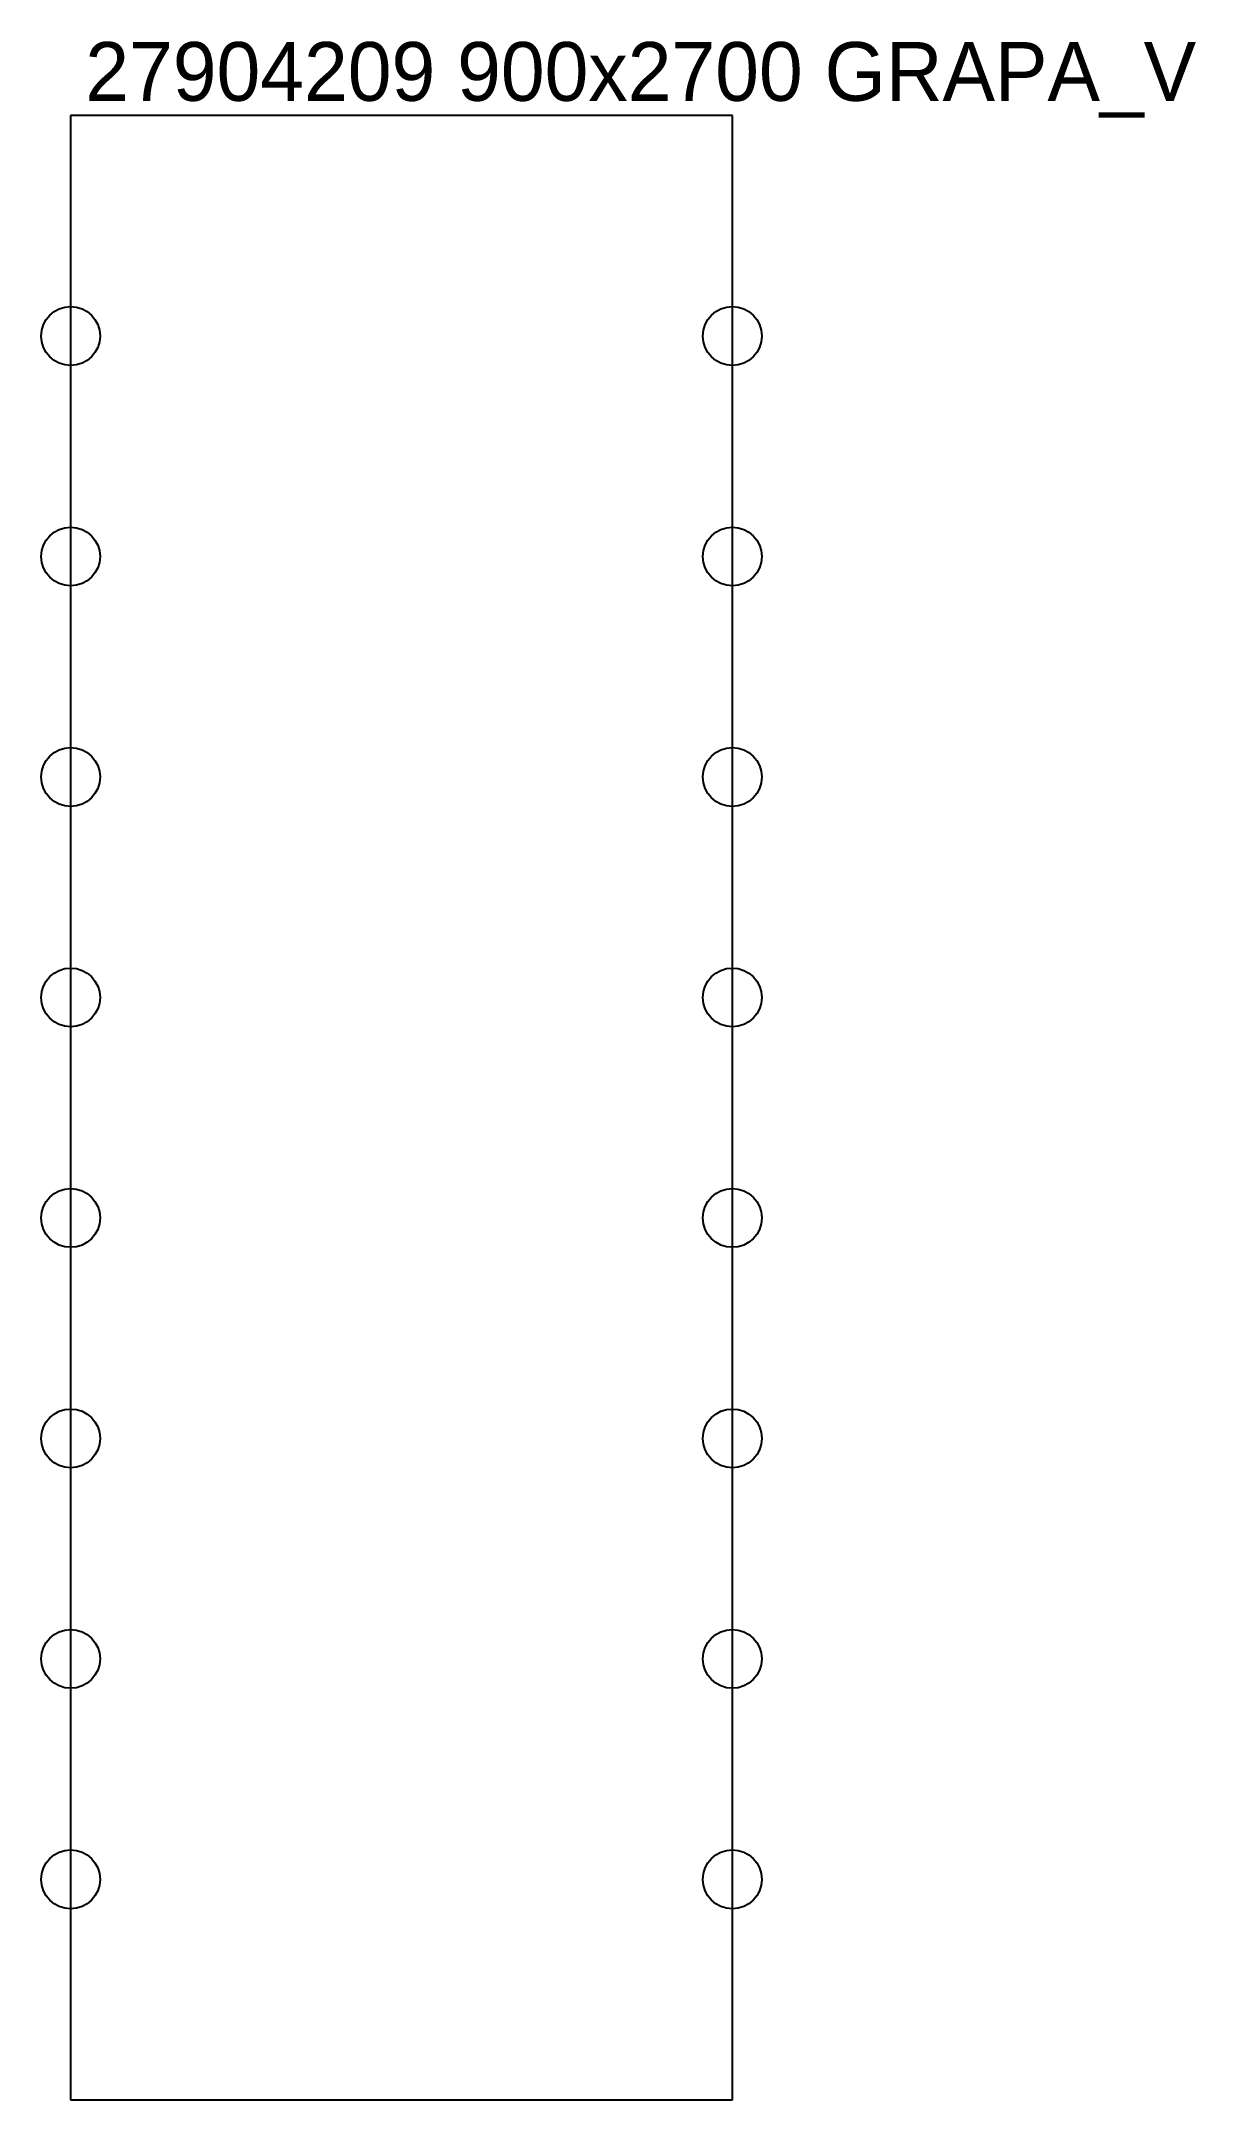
# Model space of a CAD drawing. Header units: millimetres. Extents: x -40 to 1530, y 0 to 2801.
import ezdxf

# ---------------------------------------------------------------- set-up
doc = ezdxf.new("R2010")
doc.units = ezdxf.units.MM
doc.layers.get('0').update_dxf_attribs({"linetype": 'CONTINUOUS'})

msp = doc.modelspace()

# ---------------------------------------------------------------- linework, layer by layer
for p, q in [((900, 2700), (0, 2700)), ((0, 2700), (0, 0)), ((900, 0), (900, 2700)), ((0, 0), (900, 0))]:
    msp.add_line(p, q)
for centre in [(0, 2400), (900, 2400), (0, 2100), (900, 2100), (0, 1800), (900, 1800), (0, 1500), (900, 1500), (0, 1200), (900, 1200), (0, 900), (900, 900), (0, 600), (900, 600), (0, 300), (900, 300)]:
    msp.add_circle(centre, 40)

# ---------------------------------------------------------------- texts
msp.add_text('27904209 900x2700 GRAPA_V', height=80).set_placement((20, 2720))

doc.saveas('drawing.dxf')
